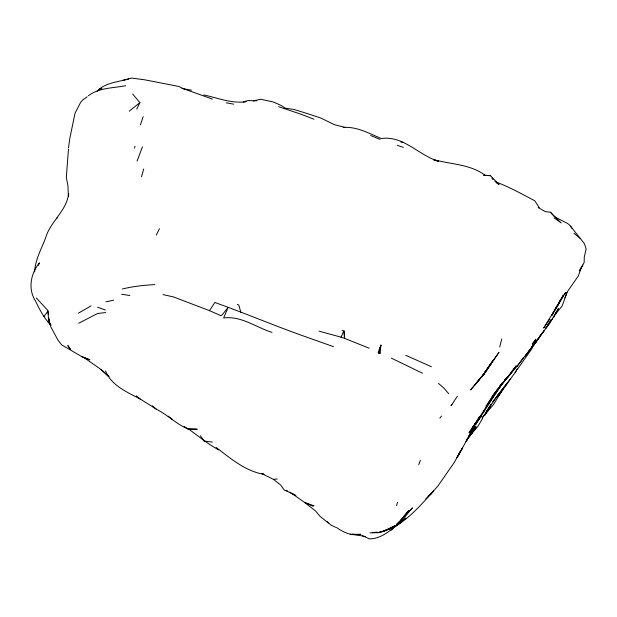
<?xml version="1.0" encoding="UTF-8"?>
<svg xmlns="http://www.w3.org/2000/svg" width="617" height="617" viewBox="0 0 617 617"><rect width="100%" height="100%" fill="white"/><g stroke="black" fill="none" stroke-linecap="round" stroke-linejoin="round"><path stroke-width="0.93" d="M68.58 196.09L68.672 193.399C66.906 209.641 52.838 219.745 46.923 234.082C42.912 246.638 35.262 258.33 34.645 271.781M68.464 149.067L66.312 177.511L67.901 185.439L68.364 195.921M380.157 353.194L380.897 345.181L378.221 352.338L378.869 353.132L380.157 353.194L378.221 352.338M68.518 147.818L69.775 138.617L75.035 113.15L80.65 102.376L82.547 100.209L87.167 96.769M134.514 148.219L135 146.298M499.724 347.016L501.783 338.957M396.584 505.616L397.541 502.223M141.494 176.801L143.699 168.973M143.167 116.636L140.46 124.858M570.424 226.084L584.399 243.646L586.15 248.96L584.276 257.011L584.183 262.395L581.16 267.878L578.33 275.961L567.278 291.841L564.987 297.942M137.043 161.145L142.45 146.892M566.946 292.497L562.118 306.024L555.308 314.246L556.92 311.716L548.336 325.09L525.244 356.017L532.216 346.839L531.422 347.926M418.75 464.586L420.362 460.313M38.385 265.349L39.449 262.865C30.742 273.223 27.703 289.226 35.462 300.973C39.426 309.001 43.414 317.207 49.676 323.755L48.789 317.447M319.12 331.175L341.031 337.16L343.777 331.051L344.471 331.098L344.471 338.317L369.159 348.204M136.727 109.116L139.882 102.646L132.663 94.008M156.248 235.092L159.471 228.714M556.441 307.567L563.39 295.065L551.876 315.418L556.812 306.047M467.007 439.736L461.1 450.395M471.272 431.607L468.365 437.075L474.388 426.116L466.066 441.556L468.025 438.317M511.67 372.159L502.978 382.54L495.536 393.43L501.004 385.255L475.306 425.036L481.36 415.218M474.388 426.116L471.697 430.851M558.917 303.209L543.67 328.043L549.446 319.436M458.346 455.215L462.565 447.88L457.621 456.403M552.577 314.184L565.681 292.373L564.3 294.255M457.876 456.032L456.996 457.529L460.83 450.549L454.228 462.542L437.877 486.065L430.658 494.302L425.715 498.844M482.718 418.164L477.944 426.316L470.825 434.553L476.216 426.833L469.205 437.214M479.471 416.552L472.159 428.8L497.31 389.319M558.747 302.785L560.19 300.34M471.704 432.594L475.275 426.717L469.861 434.723M546.022 327.774L545.598 328.475L550.95 319.621M581.16 267.878L579.317 270.925L582.903 265.055M495.567 393.129L488.116 404.536M494.464 393.307L491.71 397.649L498.929 387.777L492.667 395.983L510.406 374.01L516.205 365.819L509.272 375.375L515.002 367.655L510.406 373.185M483.389 411.871L484.299 410.428M491.194 404.073L485.733 412.68L497.132 396.307L503.048 388.895M470.702 434.615L471.619 433.18M484.7 415.488L489.937 407.313L485.456 413.39M485.949 406.248L492.983 395.482M479.016 419.359L481.676 415.272M534.731 343.522L535.772 341.918L531.129 349.808L498.582 395.867L501.69 390.931L493.523 404.582L486.427 412.819M488.679 366.868L482.078 376.771L498.96 352.423L489.173 366.128M451.937 404.428L450.996 405.87L457.344 396.253M502.215 382.902L497.788 389.543L500.989 384.738M473.617 425.985L469.067 432.795L479.139 417.802M479.409 379.671L470.563 389.936L485.872 371.457L493.654 359.48L483.689 374.303L491.309 362.966M475.985 422.552L472.19 428.105L475.476 423.308M490.847 405.045L484.075 415.596L490.052 406.217M515.156 372.19L517.354 369.035M483.689 374.303L487.553 368.789L482.386 375.506M552.377 318.966L546.739 327.033L549.955 322.421M533.751 344.317L531.846 347.016L532.494 346.137M507.336 382.972L492.605 401.844M470.825 434.553L474.805 429.031L470.47 434.8M43.892 316.644L47.902 311.138L48.411 314.747M502.978 382.54L499.107 387.784L505.331 379.725L517.069 366.29L532.216 346.839L529.278 350.795M517.324 365.943L517.069 366.29L523.386 357.744M484.33 414.909L482.085 417.94L486.127 413.074M499.408 386.512L500.464 385.116M534.769 343.576L544.225 330.612L539.428 336.589M510.691 378.499L499.654 392.882M468.303 437.684L466.683 439.852L468.928 436.929M439.813 418.218L441.533 416.02M487.985 410.683L489.721 408.462M534.607 343.476L536.188 341.486L534.438 343.546M475.044 384.753L481.237 376.995M504.968 379.632L506.657 377.573M507.498 377.496L510.406 374.01M497.904 395.019L499.076 393.631M531.522 346.97L533.273 344.918M474.812 385.031L480.157 378.784M56.556 218.688L57.366 217.747M430.658 494.302L433.419 491.155L428.183 496.292M505.084 379.987L507.891 376.856M504.521 380.612L505.331 379.725M433.419 491.155C421.804 503.989 410.282 517.547 395.142 526.355L400.202 522.237L390.877 530.088L399.677 522.63C391.155 529.988 381.591 538.579 369.784 538.942M162.973 294.579L173.477 296.931L209.502 310.652L214.816 302.477C245.473 313.343 275.375 326.162 306.032 336.905L333.504 346.685M129.254 111.129L139.882 102.646M397.811 524.635L405.847 518.041L399.77 523.339L395.142 526.355M88.331 95.774C98.944 87.676 113.112 88.131 125.683 85.724M78.367 313.212L91.007 305.885M98.72 90.113L97.154 91.038C105.438 82.593 117.909 81.984 128.675 79.007M100.293 89.187L101.859 88.262L99.484 89.156M78.76 323.239L97.525 313.513L105.723 312.549M387.684 529.224L382.517 531.592L378.56 532.641L369.922 532.872M389.404 528.43L395.011 525.784L383.89 531.33L393.708 526.455L389.528 528.923L382.517 531.592L379.817 531.862M378.56 532.641L389.528 528.923L387.954 529.455M243.229 102.06L247.749 100.579L256.772 100.802M122.459 80.411L131.645 78.058L144.771 79.817L178.807 86.457L182.485 88.354M253.271 100.98L260.582 99.237L273.447 102.021L281.151 105.468L285.44 108.222L293.723 109.394L306.31 113.25L320.778 118.009L334.26 124.619L345.088 127.434M122.397 289.003C132.987 286.365 143.923 285.185 154.813 284.599M105.931 301.844L113.636 300.171M261.886 473.609L273.539 479.417L277.249 478.939M372.622 532.594L377.118 532.139M350.147 534.33L360.976 534.283C351.813 536.242 343.731 532.625 336.473 527.427M343.276 127.403C356.773 126.454 369.205 133.465 381.314 138.532C403.425 135.331 418.65 155.299 438.394 161.23L433.404 159.749M246.384 101.689C231.699 103.826 217.878 97.933 203.795 94.941M184.198 426.501L188.069 429.016L197.085 429.208L188.069 429.016C176.562 424.211 167.739 415.033 156.656 409.395M483.736 175.305L490.43 175.683L499.03 184.606L496.168 182.655M483.875 175.213L490.43 175.683M554.066 217.832L561.231 222.953L550.395 212.217L545.536 211.708L538.232 207.636M212.371 442.073L204.042 441.093L200.417 435.741M121.611 294.27L129.879 295.497M400.911 141.995L403.649 142.473M183.218 88.732L191.432 90.182M226.246 102.784L233.704 104.165M433.558 159.595C450.973 164.438 470.601 164.145 485.471 175.536M352.446 534.106L365.395 536.543M287.476 491.078L284.368 490.214L280.689 485.031L273.539 479.417M182.007 88.208L212.433 99.098M341.031 337.16L344.471 338.317L343.777 331.051L342.088 330.419M397.263 145.311L403.341 147.386M97.563 307.227L105.414 310.073M278.614 106.687L301.798 114.492L313.976 119.243M494.888 181.521C508.716 186.743 521.72 193.846 534.746 200.772L539.243 207.62M81.984 356.749L89.789 359.796L81.984 356.749L61.476 344.772L57.967 340.106L50.879 326.995L48.558 319.089L47.902 311.138M271.981 332.37C255.986 327.318 241.116 315.649 223.632 317.986L228.136 307.382L222.135 314.901L220.77 315.626L209.502 310.652M370.647 135.493L380.064 139.434M362.457 535.772L369.321 538.834M405.701 355.315L431.352 366.675M391.394 358.168L422.475 373.208M237.306 304.451L238.771 304.975L240.869 312.31M335.602 527.334L331.159 525.175L319.984 516.298L315.634 511.077L304.783 502.547L289.797 492.058M262.287 473.501L264.007 474.35C245.527 471.272 230.496 458.392 216.027 447.34M286.003 490.608L295.898 495.636L292.08 493.345M140.074 398.968C126.871 391.934 111.584 385.748 105.522 370.933M140.799 399.369L156.278 409.148M326.509 521.442L328.792 522.83M83.773 357.436L101.026 369.467L109.093 376.517M218.757 449.963C207.844 444.001 198.574 436.196 188.555 429.008M136.311 395.836L140.445 399.199M573.941 233.265L580.196 238.417M168.271 416.143L172.39 419.575M152.345 405.77L156.44 409.302M101.026 369.467L107.836 375.984M438.533 383.396L444.317 388.571L448.79 393.785M48.026 310.636L36.357 298.026M48.041 321.881L51.134 325.228M550.395 212.217L554.29 216.544L566.267 222.806A32.948 14.322 88 0 1 572.021 228.251M491.965 178.043L492.998 179.616M50.154 324.411L48.558 319.089L49.676 323.755M380.897 345.181L378.869 353.132L380.897 345.181M558.277 308.77L553.318 317.547L558.277 308.77M491.317 363.282L483.751 374.118L491.317 363.282M535.811 339.265L532.378 344.062L535.811 339.265M540.507 335.957L533.273 345.528L540.507 335.957M408.516 510.729L400.394 520.771L396.407 524.519L404.845 516.437L400.394 520.771L408.516 510.729M405.037 516.228L412.31 507.992L405.037 516.228M313.86 505.763L312.765 506.133L304.783 502.547L313.86 505.763M70.577 349.507L67.878 345.628L70.577 349.507"/></g></svg>
